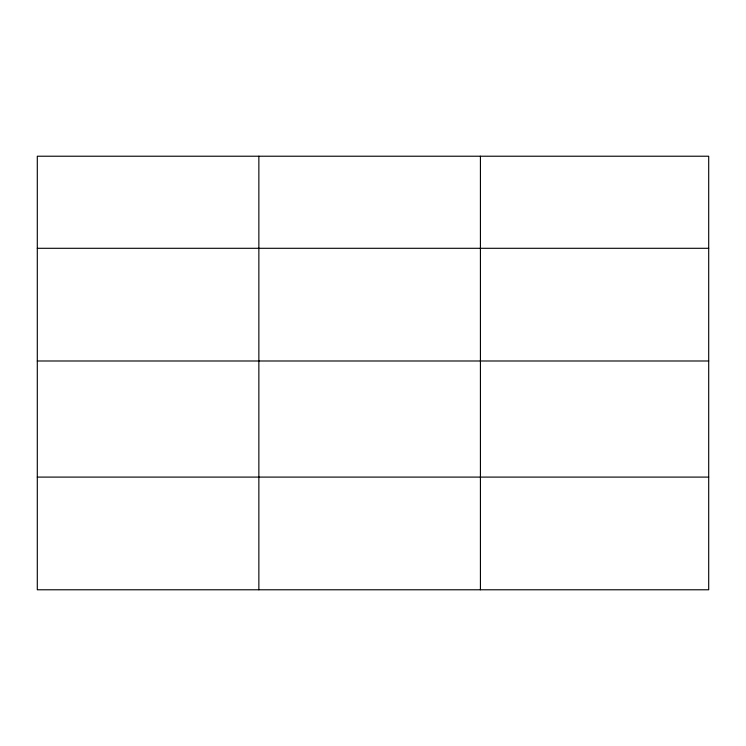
<?xml version="1.0" encoding="UTF-8"?>
<svg xmlns="http://www.w3.org/2000/svg" width="746" height="746" viewBox="0 0 746 746"><rect width="100%" height="100%" fill="white"/><g stroke="black" fill="none" stroke-linecap="round" stroke-linejoin="round"><path stroke-width="1.12" d="M708.7 360.989L708.7 156.222L37.3 156.222L37.3 589.778L708.7 589.778L708.7 360.989L37.3 360.989M37.3 248.297L708.7 248.297M37.3 477.095L708.7 477.095M480.424 156.222L480.424 589.778M258.862 156.222L258.862 589.778"/></g></svg>
